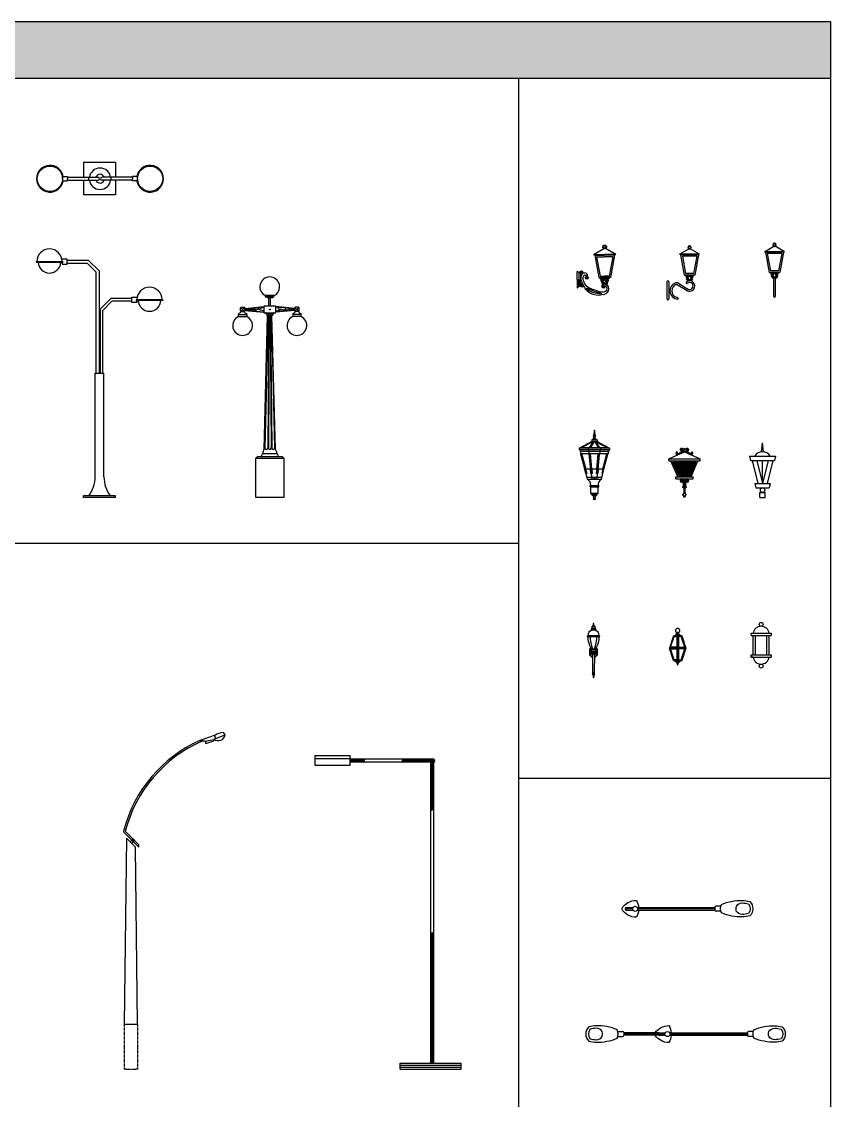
# Model space of a CAD drawing. Header units: millimetres. Extents: x 130 to 42773, y 1462 to 34516.
# Drawn here: x 28402 to 42773, y 15358 to 34516 of the extents above; entities that cross this region are included whole.
import ezdxf

# ---------------------------------------------------------------- set-up
doc = ezdxf.new("R2010")
doc.units = ezdxf.units.MM
doc.linetypes.add('CONTINUOUS0', pattern=[0])
doc.linetypes.add('HIDDEN2', pattern=[0.1875, 0.125, -0.0625])
doc.layers.add('www.cad-blocks.net', color=7, linetype='Continuous')

# ---------------------------------------------------------------- blocks, each defined once
blk = doc.blocks.new('A$C758A5789')
at = {"linetype": 'ByBlock'}
for p, q in [((224, 806), (389, 902)), ((578, 806), (224, 806)), ((560, 798), (242, 798)), ((242, 798), (307, 438)), ((530, 772), (273, 772)), ((273, 772), (329, 463)), ((578, 806), (414, 902)), ((530, 772), (474, 463)), ((560, 798), (495, 438)), ((495, 438), (307, 438)), ((325, 430), (343, 415)), ((478, 430), (325, 430)), ((474, 463), (329, 463)), ((460, 415), (343, 415)), ((478, 430), (460, 415)), ((0, 320), (0, 15)), ((31, 320), (31, 15)), ((170, 278), (356, 162)), ((186, 304), (372, 188)), ((442, 355), (361, 355)), ((361, 355), (361, 335)), ((442, 335), (361, 335)), ((442, 355), (442, 335))]:
    blk.add_line(p, q, dxfattribs=at)
for centre, radius in [((401, 929), 20.9), ((361, 367), 11.4), ((442, 367), 11.4)]:
    blk.add_circle(centre, radius, dxfattribs=at)
for centre, radius, start, end in [((401, 929), 30, 90, 270), ((401, 929), 30, 270, 90), ((357, 390), 15.1, 284.0303, 207.8983), ((365, 391), 22.1, 282.89, 198.9102), ((438, 391), 22.1, 341.0898, 257.11), ((445, 390), 15.1, 332.1017, 255.9697), ((15, 320), 15.5, 0, 180), ((200, 158), 147, 95.3984, 267.3166), ((212, 158), 127, 109.1187, 252.9957), ((355, 305), 15.6, 119.481, 311.4043), ((401, 243), 92.7, 235.559, 127.843), ((401, 243), 61.7, 235.559, 127.843), ((15, 15), 15.5, 180, 0), ((184, 24), 15.5, 305.8789, 128.1882)]:
    blk.add_arc(centre, radius, start, end, dxfattribs=at)
blk = doc.blocks.new('A$C49431398')
at = {"linetype": 'ByBlock'}
for p, q in [((0, 806), (164, 902)), ((354, 806), (0, 806)), ((18, 798), (83, 438)), ((336, 798), (18, 798)), ((48, 772), (104, 463)), ((305, 772), (48, 772)), ((354, 806), (190, 902)), ((305, 772), (250, 463)), ((336, 798), (271, 438)), ((271, 438), (83, 438)), ((101, 430), (118, 415)), ((253, 430), (101, 430)), ((250, 463), (104, 463)), ((236, 415), (118, 415)), ((253, 430), (236, 415)), ((136, 355), (136, 335)), ((217, 355), (136, 355)), ((217, 335), (136, 335)), ((161, 320), (161, 15)), ((192, 320), (192, 15)), ((217, 355), (217, 335))]:
    blk.add_line(p, q, dxfattribs=at)
for centre, radius in [((177, 929), 20.9), ((136, 367), 11.4), ((217, 367), 11.4)]:
    blk.add_circle(centre, radius, dxfattribs=at)
for centre, radius, start, end in [((177, 929), 30, 90, 270), ((177, 929), 30, 270, 90), ((140, 391), 22.1, 282.89, 198.9102), ((133, 390), 15.1, 284.0303, 207.8983), ((214, 391), 22.1, 341.0898, 257.11), ((221, 390), 15.1, 332.1017, 255.9697), ((177, 320), 15.5, 0, 180), ((177, 15), 15.5, 180, 0)]:
    blk.add_arc(centre, radius, start, end, dxfattribs=at)
blk = doc.blocks.new('A$C6C442731')
for p, q in [((74, 510), (0, 288)), ((20, 303), (84, 495)), ((74, 510), (221, 510)), ((84, 495), (133, 495)), ((99, 519), (99, 510)), ((99, 519), (196, 519)), ((113, 531), (182, 531)), ((113, 531), (113, 519)), ((126, 552), (140, 552)), ((126, 531), (126, 552)), ((133, 495), (133, 303)), ((140, 539), (140, 573)), ((140, 573), (156, 573)), ((156, 539), (140, 539)), ((148, 27), (148, 510)), ((221, 510), (148, 510)), ((148, 510), (148, 288)), ((156, 573), (156, 539)), ((170, 552), (156, 552)), ((211, 495), (162, 495)), ((162, 495), (162, 303)), ((170, 531), (170, 552)), ((182, 531), (182, 519)), ((196, 519), (196, 510)), ((275, 303), (211, 495)), ((295, 288), (221, 510)), ((221, 510), (295, 288)), ((74, 67), (0, 288)), ((0, 288), (295, 288)), ((133, 303), (20, 303)), ((20, 274), (133, 274)), ((84, 82), (20, 274)), ((133, 274), (133, 82)), ((295, 288), (148, 288)), ((148, 288), (148, 67)), ((148, 288), (295, 288)), ((162, 303), (275, 303)), ((275, 274), (162, 274)), ((162, 274), (162, 82)), ((211, 82), (275, 274)), ((221, 67), (295, 288)), ((295, 288), (221, 67)), ((74, 67), (221, 67)), ((133, 82), (84, 82)), ((99, 57), (99, 67)), ((99, 57), (196, 57)), ((113, 45), (113, 57)), ((113, 45), (182, 45)), ((126, 45), (126, 25)), ((126, 25), (140, 25)), ((140, 34), (140, 0)), ((156, 34), (140, 34)), ((140, 0), (156, 0)), ((148, 67), (221, 67)), ((156, 0), (156, 34)), ((170, 25), (156, 25)), ((162, 82), (211, 82)), ((170, 45), (170, 25)), ((182, 45), (182, 57)), ((196, 57), (196, 67))]:
    blk.add_line(p, q)
blk.add_arc((148, 600), 39, 282.0606, 257.9394)
blk = doc.blocks.new('A$C44C72810')
for p, q in [((222, 1037), (3, 917)), ((223, 1029), (31, 924)), ((226, 1027), (39, 924)), ((241, 1029), (176, 924)), ((254, 1037), (180, 917)), ((258, 1029), (193, 924)), ((258, 1026), (195, 924)), ((222, 1066), (222, 1037)), ((317, 1066), (222, 1066)), ((317, 1037), (222, 1037)), ((241, 1029), (223, 1029)), ((239, 1027), (227, 1027)), ((303, 1076), (236, 1076)), ((236, 1076), (236, 1066)), ((248, 1136), (248, 1134)), ((290, 1138), (249, 1138)), ((258, 1117), (256, 1097)), ((281, 1095), (258, 1095)), ((281, 1029), (258, 1029)), ((279, 1027), (260, 1027)), ((267, 1114), (272, 1114)), ((283, 1097), (281, 1117)), ((281, 1029), (346, 924)), ((281, 1026), (344, 924)), ((285, 1037), (359, 917)), ((291, 1136), (291, 1134)), ((298, 1029), (363, 924)), ((316, 1029), (298, 1029)), ((312, 1027), (300, 1027)), ((303, 1076), (303, 1066)), ((313, 1027), (500, 924)), ((316, 1029), (508, 924)), ((317, 1066), (317, 1037)), ((317, 1037), (536, 917)), ((0, 917), (0, 887)), ((539, 917), (0, 917)), ((539, 887), (0, 887)), ((15, 887), (15, 857)), ((524, 857), (15, 857)), ((24, 857), (24, 821)), ((515, 821), (24, 821)), ((28, 815), (28, 821)), ((41, 815), (28, 815)), ((176, 924), (31, 924)), ((101, 545), (31, 812)), ((33, 813), (33, 815)), ((35, 813), (33, 813)), ((35, 813), (35, 815)), ((105, 548), (36, 810)), ((108, 547), (39, 810)), ((41, 815), (41, 821)), ((111, 545), (42, 810)), ((114, 548), (45, 812)), ((121, 545), (49, 821)), ((159, 917), (159, 887)), ((165, 887), (165, 857)), ((171, 857), (171, 821)), ((210, 468), (179, 821)), ((179, 815), (183, 815)), ((179, 815), (192, 815)), ((183, 813), (183, 815)), ((183, 813), (187, 813)), ((187, 813), (187, 815)), ((187, 809), (210, 549)), ((190, 809), (213, 549)), ((192, 815), (216, 546)), ((346, 924), (193, 924)), ((221, 545), (198, 809)), ((226, 545), (201, 821)), ((313, 545), (338, 821)), ((318, 545), (341, 809)), ((347, 815), (323, 546)), ((349, 809), (326, 549)), ((329, 468), (360, 821)), ((352, 809), (329, 549)), ((360, 815), (347, 815)), ((352, 813), (352, 815)), ((356, 813), (352, 813)), ((356, 813), (356, 815)), ((360, 815), (356, 815)), ((508, 924), (363, 924)), ((368, 857), (368, 821)), ((374, 887), (374, 857)), ((380, 917), (380, 887)), ((418, 545), (490, 821)), ((425, 548), (494, 812)), ((428, 545), (497, 810)), ((431, 547), (500, 810)), ((434, 548), (503, 810)), ((438, 545), (508, 812)), ((498, 815), (498, 821)), ((498, 815), (511, 815)), ((504, 813), (504, 815)), ((504, 813), (506, 813)), ((506, 813), (506, 815)), ((511, 815), (511, 821)), ((515, 857), (515, 821)), ((524, 887), (524, 857)), ((539, 917), (539, 887)), ((119, 468), (99, 545)), ((103, 545), (99, 545)), ((113, 545), (110, 545)), ((133, 468), (113, 545)), ((403, 396), (136, 396)), ((206, 545), (203, 545)), ((222, 545), (217, 545)), ((228, 366), (219, 468)), ((229, 467), (222, 545)), ((230, 545), (223, 545)), ((310, 467), (317, 545)), ((320, 468), (311, 366)), ((317, 545), (322, 545)), ((333, 545), (336, 545)), ((406, 468), (426, 545)), ((420, 468), (440, 545)), ((440, 545), (426, 545)), ((426, 545), (429, 545)), ((436, 545), (440, 545)), ((193, 254), (346, 254)), ((193, 234), (193, 254)), ((193, 234), (346, 234)), ((346, 234), (345, 234)), ((346, 234), (346, 254)), ((219, 97), (320, 97)), ((229, 81), (229, 97)), ((229, 81), (310, 81)), ((259, 41), (280, 41)), ((259, 30), (280, 30)), ((310, 81), (310, 97))]:
    blk.add_line(p, q)
for points in [[(281, 1144), (275, 1230, 0.392653), (270, 1234), (269, 1234, 0.392653), (264, 1230), (258, 1144)], [(194, 234, -0.431414), (209, 218)], [(345, 234, 0.414214), (330, 219), (330, 112), (209, 112), (209, 218)]]:
    blk.add_lwpolyline(points, format="xyb")
blk.add_lwpolyline([(144, 366), (395, 366), (422, 468), (405, 468), (425, 545), (339, 545), (332, 468), (309, 468), (316, 545), (223, 545), (230, 468), (207, 468), (200, 545), (114, 545), (134, 468), (117, 468), (144, 366)])
for centre, radius in [((270, 381), 9.58), ((270, 381), 5.99), ((237, 244), 8.98), ((237, 244), 5.61), ((302, 244), 8.98), ((302, 244), 5.61), ((270, 15), 15.2)]:
    blk.add_circle(centre, radius)
for centre, radius, start, end in [((227, 1025), 2.4, 90, 118.7203), ((238, 1095), 19.2, 270, 0), ((249, 1136), 1.92, 90, 180), ((267, 1134), 19.2, 180, 270), ((252, 1144), 5.75, 270, 355.7504), ((258, 1097), 1.92, 174.2894, 270), ((260, 1025), 2.4, 90, 148.3392), ((272, 1134), 19.2, 270, 0), ((279, 1025), 2.4, 31.6608, 90), ((287, 1144), 5.75, 184.2496, 270), ((281, 1097), 1.92, 270, 5.7106), ((301, 1095), 19.2, 180, 270), ((290, 1136), 1.92, 0, 90), ((312, 1025), 2.4, 61.2797, 90), ((28, 811), 3.59, 14.7436, 90), ((33, 809), 3.59, 14.7436, 90), ((35, 809), 3.59, 14.7436, 90), ((36, 809), 5.99, 14.7436, 90), ((41, 811), 3.59, 14.7436, 90), ((183, 809), 3.59, 5.0131, 90), ((187, 809), 3.59, 5.0131, 90), ((192, 809), 5.99, 5.0131, 90), ((347, 809), 5.99, 90, 174.9869), ((352, 809), 3.59, 90, 174.9869), ((356, 809), 3.59, 90, 174.9869), ((498, 811), 3.59, 90, 165.2564), ((503, 809), 5.99, 90, 165.2564), ((504, 809), 3.59, 90, 165.2564), ((506, 809), 3.59, 90, 165.2564), ((511, 811), 3.59, 90, 165.2564), ((103, 548), 2.4, 270, 14.7436), ((110, 548), 2.4, 194.7436, 270), ((113, 547), 1.8, 270, 14.7436), ((206, 549), 3.59, 270, 5.0131), ((217, 549), 3.59, 185.0131, 270), ((322, 549), 3.59, 270, 354.9869), ((333, 549), 3.59, 174.9869, 270), ((426, 547), 1.8, 165.2564, 270), ((429, 548), 2.4, 270, 345.2564), ((436, 548), 2.4, 165.2564, 270), ((95, 268), 110, 352.7875, 63.4534), ((444, 268), 110, 116.5466, 187.2125), ((204, 98), 14.4, 354.1533, 73.2268), ((223, 45), 36.5, 352.8027, 80.9421), ((259, 36), 5.08, 90, 270), ((316, 45), 36.5, 99.0603, 187.205), ((280, 36), 5.08, 270, 90), ((335, 98), 14.4, 106.7732, 185.8467)]:
    blk.add_arc(centre, radius, start, end)
blk = doc.blocks.new('A$C02CA1F4E')
for p, q in [((214, 815), (234, 971)), ((254, 815), (234, 971)), ((0, 737), (467, 737)), ((0, 737), (19, 659)), ((19, 659), (448, 659)), ((51, 659), (152, 249)), ((133, 659), (234, 249)), ((335, 659), (234, 249)), ((234, 249), (234, 659)), ((416, 659), (315, 249)), ((467, 737), (448, 659)), ((96, 249), (371, 249)), ((96, 249), (115, 171)), ((371, 249), (352, 171)), ((115, 171), (352, 171)), ((187, 0), (187, 93)), ((187, 93), (280, 93)), ((280, 0), (280, 93)), ((187, 0), (280, 0))]:
    blk.add_line(p, q)
blk.add_circle((234, 132), 38.9)
blk.add_arc((234, 655), 160, 30.9051, 149.0949)
blk = doc.blocks.new('streetlight010')
for p, q in [((32037, 17852), (32219, 17959)), ((32037, 17852), (32233, 17852)), ((32056, 17843), (32129, 17443)), ((32056, 17843), (32233, 17843)), ((32430, 17852), (32233, 17852)), ((32410, 17843), (32233, 17843)), ((32430, 17852), (32247, 17959)), ((32410, 17843), (32338, 17443)), ((32090, 17815), (32152, 17472)), ((32090, 17815), (32233, 17815)), ((32376, 17815), (32233, 17815)), ((32376, 17815), (32314, 17472)), ((32129, 17443), (32233, 17443)), ((32152, 17472), (32233, 17472)), ((32314, 17472), (32233, 17472)), ((32338, 17443), (32233, 17443)), ((32662, 17509), (32662, 17409)), ((32688, 17528), (32682, 17528)), ((32688, 17409), (32688, 17528)), ((32693, 17530), (32693, 17409)), ((32724, 17553), (32717, 17553)), ((32724, 17409), (32724, 17553)), ((32148, 17434), (32168, 17417)), ((32148, 17434), (32233, 17434)), ((32168, 17417), (32233, 17417)), ((32233, 17351), (32188, 17351)), ((32188, 17351), (32188, 17329)), ((32233, 17329), (32188, 17329)), ((32318, 17434), (32233, 17434)), ((32298, 17417), (32233, 17417)), ((32233, 17351), (32278, 17351)), ((32233, 17329), (32278, 17329)), ((32278, 17351), (32278, 17329)), ((32318, 17434), (32298, 17417)), ((32648, 17385), (32662, 17385)), ((32653, 17431), (32662, 17431)), ((32662, 17309), (32662, 17409)), ((32688, 17289), (32682, 17289)), ((32688, 17431), (32693, 17431)), ((32688, 17409), (32688, 17289)), ((32688, 17385), (32693, 17385)), ((32693, 17288), (32693, 17409)), ((32724, 17264), (32717, 17264)), ((32724, 17409), (32724, 17264))]:
    blk.add_line(p, q)
for centre, radius in [((32233, 17989), 23.3), ((32551, 17442), 6.28), ((32644, 17512), 12.7), ((32188, 17364), 12.7), ((32252, 17291), 10.7), ((32278, 17364), 12.7), ((32635, 17326), 12.7)]:
    blk.add_circle(centre, radius)
for centre, radius, start, end in [((32233, 17989), 33.4, 90, 270), ((32233, 17989), 33.4, 270, 90), ((32551, 17441), 25.5, 108.6973, 58.3908), ((32590, 17480), 49.3, 18.2609, 198.5479), ((32572, 17474), 13.8, 142.8244, 238.3908), ((32580, 17457), 31.9, 42.2995, 127.6956), ((32510, 17430), 106, 352.3199, 27.3697), ((32499, 17425), 155, 318.0354, 27.3035), ((32640, 17539), 16.7, 284.0303, 207.8983), ((32649, 17539), 24.5, 282.89, 198.9102), ((32682, 17509), 19.5, 90, 180), ((32717, 17530), 23.5, 90, 180), ((32268, 17240), 102, 118.8224, 275.5154), ((32184, 17391), 16.7, 284.0303, 207.8983), ((32192, 17391), 24.5, 282.89, 198.9102), ((32237, 17256), 42.9, 114.8394, 198.8118), ((32224, 17293), 5.38, 342.9417, 155.9023), ((32253, 17284), 25, 162.9417, 304.7664), ((32240, 17291), 38.6, 313.9045, 81.138), ((32274, 17391), 24.5, 341.0898, 257.11), ((32282, 17391), 16.7, 332.1017, 255.9697), ((32353, 17401), 273, 254.0266, 343.0636), ((32032, 18321), 1186, 282.9757, 295.6719), ((32430, 17404), 167, 283.7898, 325.663), ((32548, 17247), 6.2, 291.6178, 116.2577), ((32309, 17487), 314, 325.663, 346.8416), ((32631, 17300), 16.7, 152.1017, 75.9697), ((32639, 17300), 24.5, 161.0898, 77.11), ((32682, 17309), 19.5, 180, 270), ((32717, 17288), 23.5, 180, 270), ((32234, 17236), 38.2, 170.8624, 235.9463), ((32273, 17281), 97.2, 231.9975, 291.5123), ((32301, 17161), 5.42, 120.8253, 267.2158), ((32307, 17545), 390, 269.0843, 308.688), ((32771, 16016), 1262, 103.7898, 111.5123)]:
    blk.add_arc(centre, radius, start, end)
blk = doc.blocks.new('A$C172E6070')
for p, q in [((0, 570), (230, 670)), ((130, 663), (110, 670)), ((182, 688), (164, 694)), ((230, 670), (460, 570)), ((278, 688), (296, 694)), ((330, 663), (350, 670)), ((0, 570), (460, 570)), ((0, 540), (0, 570)), ((0, 540), (460, 540)), ((130, 300), (30, 540)), ((143, 320), (60, 520)), ((60, 520), (400, 520)), ((64, 511), (64, 520)), ((82, 466), (82, 520)), ((101, 421), (101, 520)), ((120, 376), (120, 520)), ((139, 331), (139, 520)), ((157, 320), (157, 520)), ((176, 320), (176, 520)), ((195, 320), (195, 520)), ((214, 320), (214, 520)), ((232, 320), (232, 520)), ((251, 320), (251, 520)), ((270, 320), (270, 520)), ((289, 320), (289, 520)), ((307, 320), (307, 520)), ((317, 320), (400, 520)), ((326, 343), (326, 520)), ((330, 300), (430, 540)), ((345, 388), (345, 520)), ((364, 433), (364, 520)), ((382, 478), (382, 520)), ((460, 540), (460, 570)), ((143, 320), (317, 320)), ((100, 300), (360, 300)), ((100, 270), (100, 300)), ((100, 270), (360, 270)), ((190, 255), (190, 255)), ((190, 235), (190, 220)), ((222, 270), (222, 60)), ((222, 220), (237, 220)), ((237, 270), (237, 60)), ((270, 255), (270, 255)), ((270, 235), (270, 220)), ((360, 270), (360, 300))]:
    blk.add_line(p, q)
for centre in [(230, 695), (230, 10)]:
    blk.add_circle(centre, 10)
for centre, radius, start, end in [((129, 653), 25, 138.5182, 294.7505), ((129, 653), 10, 85.5743, 297.1874), ((81, 785), 150, 290.4358, 319.3103), ((81, 785), 165, 290.6803, 320.7897), ((189, 695), 25, 34.9898, 182.4623), ((189, 695), 10, 306.1351, 225.6613), ((230, 695), 25, 214.4114, 325.5886), ((230, 695), 25, 36.2775, 143.7225), ((271, 695), 25, 357.5377, 145.0102), ((379, 785), 165, 219.2103, 249.3197), ((271, 695), 10, 314.3387, 233.8649), ((379, 785), 150, 220.6897, 249.5642), ((331, 653), 25, 245.2495, 41.4818), ((331, 653), 10, 242.8126, 94.4257), ((190, 245), 25, 16.91, 270.8051), ((190, 245), 10, 12.9446, 272.0132), ((36, 175), 179, 358.5329, 23.8888), ((200, 170), 15, 270, 0), ((36, 175), 194, 16.0543, 23.5518), ((424, 175), 194, 156.4482, 163.9457), ((424, 175), 179, 156.1112, 181.4671), ((260, 170), 15, 180, 270), ((270, 245), 25, 269.1949, 163.09), ((270, 245), 10, 267.9868, 167.0554), ((216, 155), 16.3, 180, 292.6305), ((202, 60), 20, 270, 0), ((230, 49), 28.9, 197.9453, 270), ((230, 49), 28.9, 270, 342.0547), ((244, 155), 16.3, 247.3695, 0), ((257, 60), 20, 180, 270)]:
    blk.add_arc(centre, radius, start, end)
blk = doc.blocks.new('A$C3A4121C6')
for p, q in [((70, 725), (118, 725)), ((118, 700), (70, 700)), ((112, 753), (76, 753)), ((76, 735), (112, 735)), ((89, 795), (87, 770)), ((87, 770), (101, 770)), ((101, 770), (99, 795)), ((188, 614), (0, 614)), ((0, 614), (0, 609)), ((0, 609), (188, 609)), ((184, 619), (4, 619)), ((4, 619), (4, 614)), ((4, 614), (184, 614)), ((184, 614), (184, 619)), ((188, 609), (188, 614)), ((54, 438), (35, 419)), ((35, 419), (35, 334)), ((35, 334), (70, 300)), ((58, 431), (43, 415)), ((43, 415), (43, 338)), ((43, 338), (73, 308)), ((60, 424), (128, 424)), ((60, 412), (60, 424)), ((128, 412), (60, 412)), ((118, 412), (70, 412)), ((70, 388), (118, 388)), ((70, 371), (118, 371)), ((118, 346), (70, 346)), ((82, 346), (107, 346)), ((83, 74), (82, 346)), ((107, 346), (105, 74)), ((115, 308), (145, 338)), ((119, 300), (153, 334)), ((128, 424), (128, 412)), ((145, 415), (130, 431)), ((153, 419), (134, 438)), ((145, 338), (145, 415)), ((153, 334), (153, 419)), ((70, 300), (82, 300)), ((73, 308), (82, 308)), ((106, 308), (115, 308)), ((106, 300), (119, 300)), ((106, 74), (82, 74)), ((82, 61), (106, 61)), ((82, 53), (106, 53)), ((106, 41), (82, 41)), ((105, 74), (83, 74)), ((87, 30), (89, 5)), ((87, 30), (101, 30)), ((101, 30), (99, 5))]:
    blk.add_line(p, q)
for centre, radius, start, end in [((94, 795), 5.26, 3.1842, 176.8158), ((94, 619), 84.6, 106.6172, 180), ((70, 713), 12.3, 90, 270), ((76, 744), 9.23, 90, 270), ((68, 733), 7.99, 281.7487, 16.1759), ((94, 753), 18.1, 111.4285, 180), ((94, 753), 18.1, 0, 68.5715), ((112, 744), 9.23, 270, 90), ((120, 733), 7.99, 163.8241, 258.2513), ((118, 713), 12.3, 270, 90), ((94, 619), 84.6, 0, 73.3828), ((360, 609), 351, 180, 211.7634), ((565, 609), 521, 180, 200.7371), ((-377, 609), 521, 339.2629, 0), ((-172, 609), 351, 328.2366, 0), ((70, 400), 12.3, 90, 270), ((70, 358), 12.3, 90, 270), ((66, 379), 9.18, 292.1343, 67.8657), ((122, 379), 9.18, 112.1343, 247.8657), ((118, 400), 12.3, 270, 90), ((118, 358), 12.3, 270, 90), ((82, 67), 6.15, 90, 270), ((82, 47), 6.15, 90, 270), ((80, 57), 4.59, 292.1343, 67.8657), ((94, 41), 12.1, 180, 236.5324), ((94, 5), 5.26, 183.1842, 356.8158), ((94, 41), 12.1, 303.4676, 0), ((108, 57), 4.59, 112.1343, 247.8657), ((106, 67), 6.15, 270, 90), ((106, 47), 6.15, 270, 90)]:
    blk.add_arc(centre, radius, start, end)
blk = doc.blocks.new('A$C6506118E')
for p, q in [((0, 617), (360, 617)), ((0, 577), (0, 617)), ((0, 577), (360, 577)), ((40, 233), (40, 577)), ((80, 233), (80, 577)), ((280, 233), (280, 577)), ((320, 617), (360, 617)), ((320, 233), (320, 577)), ((360, 617), (356, 617)), ((360, 617), (360, 577)), ((0, 233), (360, 233)), ((0, 193), (0, 233)), ((0, 193), (360, 193)), ((40, 193), (0, 193)), ((320, 193), (360, 193)), ((320, 193), (360, 193)), ((360, 233), (360, 193))]:
    blk.add_line(p, q)
for centre in [(180, 776), (180, 35)]:
    blk.add_circle(centre, 34.6)
for centre, start, end in [((180, 600), 7.1419, 172.8581), ((180, 210), 187.1117, 352.8883)]:
    blk.add_arc(centre, 141, start, end)
blk = doc.blocks.new('A$C399540E4')
blk.add_blockref('A$C6506118E', (0, 0))
blk = doc.blocks.new('streetlight011')
for p, q in [((23219, 23838), (23219, 23549)), ((23855, 23838), (23219, 23838)), ((23855, 23838), (23855, 23549)), ((22808, 23521), (22808, 23562)), ((22808, 23562), (22907, 23562)), ((22808, 23521), (22808, 23479)), ((22808, 23479), (22907, 23479)), ((22907, 23562), (22907, 23521)), ((22907, 23549), (23508, 23549)), ((22907, 23479), (22907, 23521)), ((22907, 23492), (23508, 23492)), ((23219, 23492), (23219, 23203)), ((23325, 23492), (23325, 23549)), ((24187, 23549), (23586, 23549)), ((24187, 23492), (23586, 23492)), ((23769, 23492), (23769, 23549)), ((23855, 23492), (23855, 23203)), ((24187, 23562), (24187, 23521)), ((24285, 23562), (24187, 23562)), ((24187, 23479), (24187, 23521)), ((24285, 23479), (24187, 23479)), ((24285, 23521), (24285, 23562)), ((24285, 23521), (24285, 23479)), ((23855, 23203), (23219, 23203))]:
    blk.add_line(p, q)
for centre in [(22558, 23521), (24535, 23521)]:
    blk.add_circle(centre, 250)
for centre, radius, start, end in [((22558, 23521), 264, 9.1348, 350.8652), ((23547, 23521), 211, 7.8175, 172.1825), ((24535, 23521), 264, 189.1348, 170.8652), ((23547, 23521), 211, 187.8175, 352.1825), ((23547, 23521), 87.5, 19.1821, 160.8179), ((23547, 23521), 87.5, 199.1821, 340.8179), ((23508, 23521), 28.7, 270, 90), ((23586, 23521), 28.7, 90, 270)]:
    blk.add_arc(centre, radius, start, end)
blk = doc.blocks.new('streetlight012')
for p, q in [((22284, 28968), (22284, 28958)), ((22284, 28968), (22812, 28968)), ((22284, 28958), (22812, 28958)), ((22897, 29019), (22793, 29019)), ((22797, 28936), (22797, 28958)), ((22812, 28968), (22812, 28958)), ((22897, 28915), (22897, 29019)), ((22897, 28997), (23315, 28997)), ((23527, 28785), (23315, 28997)), ((22797, 28936), (22797, 28915)), ((22797, 28915), (22897, 28915)), ((22897, 28939), (23291, 28939)), ((23469, 28761), (23291, 28939)), ((23469, 26768), (23469, 28761)), ((23527, 28785), (23527, 26768)), ((23547, 28031), (23759, 28243)), ((23604, 28007), (23783, 28186)), ((24177, 28243), (23759, 28243)), ((24177, 28186), (23783, 28186)), ((24177, 28162), (24177, 28265)), ((24177, 28265), (24281, 28265)), ((24276, 28162), (24177, 28162)), ((24262, 28214), (24262, 28204)), ((24789, 28214), (24262, 28214)), ((24789, 28204), (24262, 28204)), ((24276, 28183), (24276, 28204)), ((24276, 28183), (24276, 28162)), ((24789, 28214), (24789, 28204)), ((23547, 28031), (23547, 26768)), ((23604, 26768), (23604, 28007)), ((23449, 26768), (23624, 26768)), ((23449, 24725), (23449, 26768)), ((23624, 24725), (23624, 26768))]:
    blk.add_line(p, q)
at = {"linetype": 'ByBlock'}
for p, q in [((23855, 24345), (23219, 24345)), ((23219, 24314), (23219, 24345)), ((23855, 24314), (23219, 24314)), ((23855, 24314), (23855, 24345))]:
    blk.add_line(p, q, dxfattribs=at)
for centre, radius, start, end in [((22548, 28968), 250, 0, 180), ((22548, 28968), 225, 182.5473, 357.4527), ((24525, 28214), 250, 0, 180), ((24525, 28214), 225, 182.5473, 357.4527)]:
    blk.add_arc(centre, radius, start, end)
for centre, start, end in [((22792, 24729), 324.2632, 359.6317), ((24282, 24729), 180.3683, 215.7368)]:
    blk.add_arc(centre, 658, start, end, dxfattribs=at)
blk = doc.blocks.new('A$C094D5B0A')
for p, q in [((581, 3565), (581, 3585)), ((641, 3400), (641, 3545)), ((671, 3400), (671, 3545)), ((731, 3565), (731, 3585)), ((136, 3313), (136, 3368)), ((146, 3378), (201, 3378)), ((146, 3303), (201, 3303)), ((211, 3358), (551, 3390)), ((211, 3350), (551, 3382)), ((211, 3368), (211, 3313)), ((211, 3330), (551, 3298)), ((211, 3322), (551, 3290)), ((596, 3280), (716, 3280)), ((596, 3260), (716, 3260)), ((1101, 3358), (761, 3390)), ((1101, 3350), (761, 3382)), ((1101, 3330), (761, 3298)), ((1101, 3322), (761, 3290)), ((1101, 3368), (1101, 3313)), ((1166, 3378), (1111, 3378)), ((1166, 3303), (1111, 3303)), ((1176, 3313), (1176, 3368)), ((98, 3253), (248, 3253)), ((98, 3213), (98, 3253)), ((98, 3213), (248, 3213)), ((248, 3253), (248, 3213)), ((556, 855), (618, 3235)), ((627, 3227), (570, 880)), ((642, 3227), (620, 880)), ((648, 3227), (631, 880)), ((663, 3227), (681, 880)), ((669, 3227), (691, 880)), ((685, 3227), (741, 880)), ((756, 855), (693, 3235)), ((1063, 3253), (1063, 3213)), ((1213, 3253), (1063, 3253)), ((1213, 3213), (1063, 3213)), ((1213, 3213), (1213, 3253)), ((531, 780), (781, 780)), ((406, 700), (436, 730)), ((406, 700), (906, 700)), ((406, 0), (406, 700)), ((436, 730), (876, 730)), ((906, 700), (876, 730)), ((906, 700), (906, 0)), ((906, 0), (406, 0))]:
    blk.add_line(p, q)
for points in [[(731, 3585), (581, 3585)], [(731, 3565), (581, 3565)], [(711, 3545), (601, 3545)]]:
    blk.add_lwpolyline(points)
for points in [[(221, 3340, -0.152175), (218, 3340, -0.285973), (214, 3344, -0.326475), (216, 3349, -0.701717), (219, 3346, -0.631825), (217, 3346, -1.637068), (217, 3346, 1)], [(387, 3337, 0.035411), (347, 3336, -0.190414), (298, 3335, 0.162579), (272, 3335, -0.233545), (235, 3340, 0.381891), (218, 3338, 2.169553), (218, 3338, -1)], [(241, 3337, -0.144932), (233, 3336, 0.339482), (227, 3333, 0.911685), (231, 3331, 0.46194), (230, 3333, -1.342289)], [(263, 3333, -0.211464), (256, 3342, -0.488209), (264, 3352, 0.003327)], [(296, 3336, -0.21365), (286, 3332, 0.370757), (278, 3326, 1.539217), (280, 3327, 13.971212)], [(419, 3333), (388, 3337, -0.380019), (373, 3353, -0.887932), (384, 3355, 0.786483)], [(466, 3341), (434, 3338, 0.195498), (407, 3323, -0.297035), (389, 3318, -0.421192)], [(542, 3314), (491, 3329, 0.0131), (468, 3340, -0.24586), (454, 3358, 2.144306)], [(770, 3314), (821, 3329, -0.0131), (843, 3340, 0.24586), (857, 3358, -2.144306)], [(845, 3341), (877, 3338, -0.195498), (905, 3323, 0.297035), (923, 3318, 0.421192)], [(892, 3333), (924, 3337, 0.380019), (939, 3353, 0.887932), (927, 3355, -0.786483)], [(924, 3337, -0.035411), (964, 3336, 0.190414), (1013, 3335, -0.162579), (1040, 3335, 0.233545), (1076, 3340, -0.381891), (1093, 3338, -2.169553), (1093, 3338, 1)], [(1016, 3336, 0.21365), (1026, 3332, -0.370757), (1034, 3326, -1.539217), (1031, 3327, -13.971212)], [(1048, 3333, 0.211464), (1055, 3342, 0.488209), (1047, 3352, -0.003327)], [(1070, 3337, 0.144932), (1078, 3336, -0.339482), (1084, 3333, -0.911685), (1081, 3331, -0.46194), (1081, 3333, 1.342289)], [(1090, 3340, 0.152175), (1094, 3340, 0.285973), (1097, 3344, 0.326475), (1095, 3349, 0.701717), (1092, 3346, 0.631825), (1095, 3346, 1.637068), (1095, 3346, -1)]]:
    blk.add_lwpolyline(points, format="xyb")
blk.add_lwpolyline([(561, 3280), (751, 3280, 0.414214), (761, 3290), (761, 3390, 0.414214), (751, 3400), (561, 3400, 0.414214), (551, 3390), (551, 3290, 0.414214)], format="xyb", close=True)
for centre, radius in [((153, 3360), 3.6), ((153, 3320), 3.6), ((173, 3340), 5.82), ((193, 3360), 3.6), ((193, 3320), 3.6), ((656, 3340), 7.54), ((1118, 3360), 3.6), ((1118, 3320), 3.6), ((1138, 3340), 5.82), ((1158, 3360), 3.6), ((1158, 3320), 3.6)]:
    blk.add_circle(centre, radius)
for centre, radius, start, end in [((656, 3743), 175, 295.3769, 244.6231), ((576, 3540), 25.1, 10.6639, 79.3361), ((735, 3540), 25.1, 100.6639, 169.3361), ((146, 3368), 10, 90, 180), ((146, 3313), 10, 180, 270), ((201, 3368), 10, 0, 90), ((201, 3313), 10, 270, 0), ((265, 3349), 3.31, 191.0378, 102.3772), ((309, 3342), 9.55, 81.6402, 273.5765), ((310, 3345), 5.7, 218.4409, 82.8012), ((342, 3328), 6.2, 81.0386, 316.5272), ((345, 3326), 2.44, 301.5289, 142.4944), ((390, 3320), 16.2, 73.4607, 184.2151), ((378, 3321), 4.33, 199.8264, 38.8467), ((512, 3341), 24.5, 69.659, 208.5898), ((596, 3270), 10, 90, 270), ((623, 3262), 27.4, 184.1261, 259.8483), ((688, 3262), 27.4, 280.1517, 355.8739), ((716, 3270), 10, 270, 90), ((799, 3341), 24.5, 331.4102, 110.341), ((922, 3320), 16.2, 355.7849, 106.5393), ((934, 3321), 4.33, 141.1533, 340.1736), ((966, 3326), 2.44, 37.5056, 238.4711), ((970, 3328), 6.2, 223.4728, 98.9614), ((1002, 3345), 5.7, 97.1988, 321.5591), ((1002, 3342), 9.55, 266.4235, 98.3598), ((1047, 3349), 3.31, 77.6228, 348.9622), ((1111, 3368), 10, 90, 180), ((1111, 3313), 10, 180, 270), ((1166, 3368), 10, 0, 90), ((1166, 3313), 10, 270, 0), ((173, 3054), 175, 115.3769, 64.6231), ((634, 3227), 7.6, 0, 180), ((656, 3227), 7.6, 0, 180), ((677, 3227), 7.6, 0, 180), ((1138, 3054), 175, 115.3769, 64.6231), ((570, 729), 64.5, 127.744, 179.1259), ((660, 779), 129, 143.6888, 179.4413), ((595, 880), 25, 179.0852, 0.9148), ((656, 880), 25, 179.0852, 0.9148), ((716, 880), 25, 179.0852, 0.9148), ((652, 779), 129, 0.5587, 36.3112), ((741, 729), 64.5, 0.8741, 52.256)]:
    blk.add_arc(centre, radius, start, end)
for points in [[(143, 3303), (131, 3282), (105, 3269), (98, 3253)], [(203, 3303), (215, 3282), (241, 3269), (248, 3253)], [(1108, 3303), (1096, 3282), (1070, 3269), (1063, 3253)], [(1168, 3303), (1180, 3282), (1206, 3269), (1213, 3253)]]:
    blk.add_spline(points, degree=3)
blk = doc.blocks.new('A$C03EA68AF')
at = {"color": 0}
for p, q in [((0, 4646), (511, 4646)), ((0, 4494), (0, 4646)), ((0, 4601), (511, 4601)), ((1755, 4589), (510, 4589)), ((1755, 4589), (533, 4589)), ((1710, 89), (1710, 4544)), ((1260, 90), (2160, 90)), ((1260, 0), (1260, 90))]:
    blk.add_line(p, q, dxfattribs=at)
at = {"color": 0, "linetype": 'CONTINUOUS0'}
for p, q in [((511, 4646), (511, 4494)), ((511, 4494), (0, 4494)), ((1755, 4544), (510, 4544)), ((716, 4581), (511, 4581)), ((711, 4560), (511, 4560)), ((716, 4550), (511, 4550)), ((1770, 4560), (1292, 4560)), ((1765, 4581), (1298, 4581)), ((1764, 4550), (1298, 4550)), ((1717, 3841), (1717, 4544)), ((1735, 3848), (1735, 4544)), ((1748, 3845), (1748, 4544)), ((1755, 89), (1755, 4544)), ((1717, 89), (1717, 2000)), ((1735, 89), (1735, 2007)), ((1748, 89), (1748, 2003)), ((1260, 60), (2160, 60)), ((1260, 30), (2160, 30)), ((1260, 0), (2160, 0)), ((2160, 0), (2160, 90))]:
    blk.add_line(p, q, dxfattribs=at)
for centre, radius, start, end in [((733, 4566), 23.3, 78.8277, 249.2565), ((744, 4566), 23.3, 78.8277, 249.2565), ((1309, 4566), 23.3, 78.8277, 249.2565), ((1315, 4566), 23.3, 78.8277, 249.2565), ((1735, 3822), 26.2, 38.8702, 168.0994), ((1735, 3813), 26.2, 38.8702, 168.0994), ((1735, 1990), 26.2, 38.8702, 168.0994), ((1735, 1981), 26.2, 38.8702, 168.0994)]:
    blk.add_arc(centre, radius, start, end, dxfattribs=at)
at = {"color": 0}
blk.add_arc((1747, 4566), 23.8, 288.7727, 71.2273, dxfattribs=at)
blk = doc.blocks.new('A$C4BB858FF')
for p, q in [((1807, 5938), (1778, 5979)), ((1354, 5842), (1620, 5937)), ((1357, 5834), (1354, 5842)), ((1357, 5834), (1381, 5836)), ((1412, 5830), (1376, 5815)), ((1381, 5836), (1412, 5831)), ((1412, 5830), (1400, 5858)), ((1412, 5831), (1423, 5832)), ((1423, 5832), (1433, 5834)), ((1433, 5834), (1446, 5836)), ((1449, 5828), (1446, 5836)), ((1449, 5828), (1613, 5858)), ((1451, 5828), (1467, 5784)), ((1467, 5784), (1605, 5836)), ((1605, 5836), (1608, 5857)), ((1642, 5876), (1610, 5865)), ((1613, 5858), (1610, 5865)), ((1642, 5877), (1620, 5937)), ((1642, 5877), (1807, 5938)), ((9, 4253), (0, 4218)), ((34, 4229), (275, 3988)), ((13, 4207), (275, 3945)), ((53, 4104), (13, 800)), ((53, 4104), (213, 3945)), ((172, 4091), (119, 4039)), ((147, 4067), (150, 4070)), ((147, 4067), (175, 4038)), ((147, 4067), (175, 4038)), ((200, 4063), (147, 4010)), ((174, 4094), (172, 4091)), ((174, 4094), (203, 4066)), ((175, 4038), (178, 4041)), ((203, 4066), (200, 4063)), ((253, 800), (213, 3945)), ((275, 3945), (275, 3988)), ((13, 800), (253, 800))]:
    blk.add_line(p, q)
at = {"linetype": 'HIDDEN2'}
for p, q in [((13, 800), (13, 0)), ((253, 800), (253, 0)), ((45, 0), (13, 0)), ((45, 0), (221, 0)), ((253, 0), (221, 0))]:
    blk.add_line(p, q, dxfattribs=at)
at = {"elevation": 0}
blk.add_lwpolyline([(178, 4076), (167, 4072), (167, 4060), (178, 4057), (185, 4066)], close=True, dxfattribs=at)
for centre, radius, start, end in [((1787, 5673), 306, 91.7252, 122.514), ((2346, 3633), 2417, 114.1841, 165.1388), ((2346, 3633), 2388, 113.0238, 165.5528), ((1688, 5956), 120, 229.3997, 351.5044), ((1641, 5877), 0.8, 290.452, 20.452), ((-625, 3470), 974, 49.1397, 50.1058)]:
    blk.add_arc(centre, radius, start, end)
blk = doc.blocks.new('format')
at = {"layer": 'www.cad-blocks.net', "true_color": 0x546d8e}
h = blk.add_hatch(color=155, dxfattribs=at)
h.set_gradient(color1=(68, 68, 68), color2=(84, 109, 142), tint=1)
h.paths.add_polyline_path([(3710, 34516), (3710, 33510), (42773, 33510), (42773, 34516)])
at = {"layer": 'www.cad-blocks.net', "color": 155, "true_color": 0x546d8e}
for p, q in [((3710, 34516), (42773, 34516)), ((42773, 34516), (42773, 1462)), ((3710, 33510), (42773, 33510)), ((37238, 2082), (37238, 33510)), ((3710, 25251), (37238, 25251)), ((37238, 21082), (42773, 21082))]:
    blk.add_line(p, q, dxfattribs=at)
blk = doc.blocks.new('streetlight019')
for p, q in [((39148, 18784), (39263, 18784)), ((39341, 18784), (40722, 18784)), ((40722, 18786), (40722, 18736)), ((40827, 18806), (40742, 18806)), ((39148, 18738), (39263, 18738)), ((39257, 18764), (39155, 18764)), ((39257, 18759), (39155, 18759)), ((39342, 18738), (40722, 18738)), ((40722, 18764), (39347, 18764)), ((40722, 18759), (39347, 18759)), ((40827, 18716), (40742, 18716))]:
    blk.add_line(p, q)
blk.add_lwpolyline([(39365, 18738, -0.113056), (39325, 18610, -0.267949), (39065, 18760, -0.267949), (39325, 18910, -0.111989), (39365, 18784)], format="xyb")
for points in [[(40822, 18760), (40822, 18762, -0.095458), (40836, 18837, -0.105696), (41209, 18909, -0.056915), (41341, 18889, -0.419906), (41341, 18635, -0.056915), (41209, 18615, -0.105957), (40836, 18687, -0.092553)], [(41096, 18760), (41096, 18762, -0.066257), (41102, 18803, -0.279088), (41207, 18864, -0.050982), (41317, 18848, -0.370584), (41317, 18676, -0.050982), (41207, 18660, -0.278713), (41101, 18721, -0.062921)]]:
    blk.add_lwpolyline(points, format="xyb", close=True)
blk.add_lwpolyline([(39156, 18761), (39152, 18768), (39144, 18768), (39140, 18761), (39144, 18754), (39152, 18754)], close=True)
for centre, radius in [((39302, 18760), 45.2), ((39148, 18761), 4.52)]:
    blk.add_circle(centre, radius)
for centre, radius, start, end in [((39148, 18761), 22.5, 90, 270), ((40742, 18786), 20, 90, 180), ((40742, 18736), 20, 180, 270)]:
    blk.add_arc(centre, radius, start, end)
blk = doc.blocks.new('streetlight020')
for p, q in [((38995, 16581), (39080, 16581)), ((38995, 16491), (39080, 16491)), ((39100, 16561), (39100, 16511)), ((39725, 16560), (39100, 16560)), ((39100, 16540), (39756, 16540)), ((39100, 16535), (39756, 16535)), ((39725, 16514), (39100, 16514)), ((39834, 16540), (39694, 16540)), ((39834, 16535), (39694, 16535)), ((39725, 16560), (39840, 16560)), ((39725, 16514), (39840, 16514)), ((39918, 16560), (41299, 16560)), ((39919, 16514), (41299, 16514)), ((41299, 16540), (39924, 16540)), ((41299, 16535), (39924, 16535)), ((41299, 16561), (41299, 16511)), ((41404, 16581), (41319, 16581)), ((41404, 16491), (41319, 16491))]:
    blk.add_line(p, q)
for points in [[(38999, 16536), (38999, 16538, 0.095458), (38985, 16613, 0.105696), (38612, 16685, 0.056915), (38480, 16665, 0.419906), (38480, 16411, 0.056915), (38612, 16391, 0.105957), (38985, 16463, 0.092553)], [(41399, 16536), (41399, 16538, -0.095458), (41414, 16613, -0.105696), (41786, 16685, -0.056915), (41918, 16665, -0.419906), (41918, 16411, -0.056915), (41786, 16391, -0.105957), (41413, 16463, -0.092553)], [(38725, 16536), (38725, 16538, 0.066257), (38719, 16579, 0.279088), (38614, 16639, 0.050982), (38504, 16624, 0.370584), (38504, 16452, 0.050982), (38614, 16436, 0.278713), (38720, 16497, 0.062921)], [(41673, 16536), (41673, 16538, -0.066257), (41679, 16579, -0.279088), (41785, 16640, -0.050982), (41895, 16624, -0.370584), (41895, 16452, -0.050982), (41785, 16436, -0.278713), (41679, 16497, -0.062921)]]:
    blk.add_lwpolyline(points, format="xyb", close=True)
for points in [[(39657, 16560, -0.243453), (39902, 16686, -0.111989), (39942, 16560)], [(39942, 16514, -0.113056), (39902, 16386, -0.244814), (39657, 16514, -0.244814)]]:
    blk.add_lwpolyline(points, format="xyb")
blk.add_circle((39879, 16536), 45.2)
for centre, start, end in [((39080, 16561), 0, 90), ((39080, 16511), 270, 0), ((41319, 16561), 90, 180), ((41319, 16511), 180, 270)]:
    blk.add_arc(centre, 20, start, end)

msp = doc.modelspace()

# ---------------------------------------------------------------- block references
for name, p, xscale, yscale, zscale in [('streetlight011', (8604, 10557), 0.9, 0.9, 0.9), ('streetlight012', (8604, 4182), 0.9, 0.9, 0.9), ('A$C172E6070', (39904, 26070), 1.2, 1.2, 1.2), ('A$C3A4121C6', (38451, 22868), 1.2, 1.2, 1.2), ('A$C03EA68AF', (33619, 15910), 1.2, 1.2, 1.2)]:
    msp.add_blockref(name, p, dxfattribs=dict(xscale=xscale, yscale=yscale, zscale=zscale))
at = {"xscale": -1}
msp.add_blockref('streetlight010', (70995, 12526), dxfattribs=at)
for name, p in [('A$C758A5789', (39869, 29577)), ('A$C49431398', (41602, 29624)), ('A$C094D5B0A', (32156, 26064)), ('A$C44C72810', (38310, 26022)), ('A$C02CA1F4E', (41333, 26063)), ('A$C399540E4', (41362, 23036)), ('A$C6C442731', (39911, 23101)), ('A$C4BB858FF', (30211, 15910)), ('streetlight019', (0, 0)), ('streetlight020', (0, 0))]:
    msp.add_blockref(name, p)
at = {"layer": 'www.cad-blocks.net'}
msp.add_blockref('format', (0, 0), dxfattribs=at)

doc.saveas('drawing.dxf')
